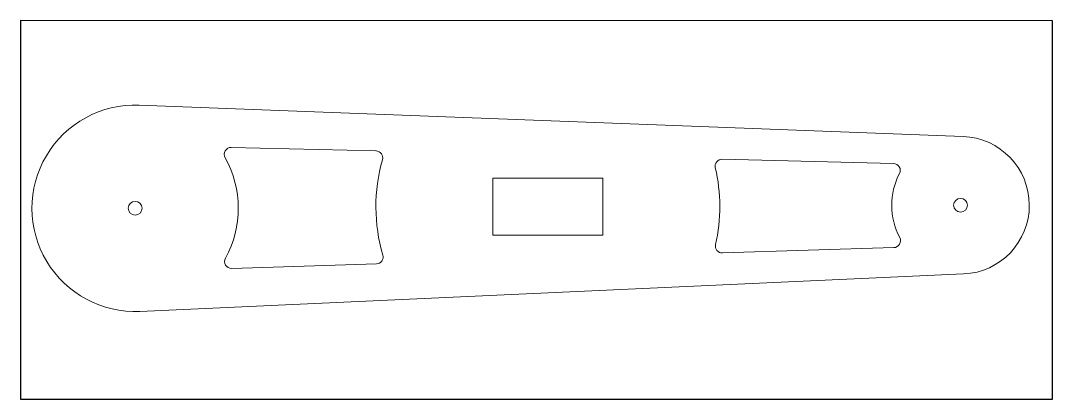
# Model space of a CAD drawing. Header units: inches. Extents: x 0 to 15, y 0 to 5.5.
import ezdxf

# ---------------------------------------------------------------- set-up
doc = ezdxf.new("R2010")
doc.units = ezdxf.units.IN
doc.header["$MEASUREMENT"] = 0

msp = doc.modelspace()

# ---------------------------------------------------------------- linework, layer by layer
at = {"color": 1, "lineweight": 5}
for p, q in [((1.722, 4.272), (13.703, 3.816)), ((3.062, 3.657), (5.167, 3.606)), ((10.2, 3.485), (12.691, 3.425)), ((7.665, 3.21), (6.865, 3.21)), ((6.865, 3.21), (6.865, 2.38)), ((8.465, 3.21), (6.865, 3.21)), ((8.465, 2.38), (8.465, 3.21)), ((6.865, 2.38), (8.465, 2.38)), ((12.696, 2.201), (10.205, 2.123)), ((5.173, 1.965), (3.069, 1.899)), ((1.733, 1.274), (13.71, 1.818))]:
    msp.add_line(p, q, dxfattribs=at)
msp.add_lwpolyline([(0, 0), (15, -0.004), (15, 5.496), (0, 5.5)], close=True)
for centre in [(1.665, 2.773), (13.665, 2.817)]:
    msp.add_circle(centre, 0.1, dxfattribs=at)
for centre, radius, start, end in [((1.665, 2.773), 1.5, 87.823, 272.599), ((13.665, 2.817), 1, 272.599, 87.823), ((3.06, 3.557), 0.1, 88.6213, 209.357), ((5.164, 3.506), 0.1, 344.1148, 88.6213), ((1.665, 2.773), 1.5, 331.0651, 29.357), ((7.665, 2.795), 2.5, 164.1148, 196.3068), ((10.197, 3.385), 0.1, 88.6213, 193.1278), ((7.665, 2.795), 2.5, 347.2956, 13.1278), ((12.689, 3.325), 0.1, 332.4881, 88.6213), ((13.665, 2.817), 1.001, 152.4881, 207.929), ((12.693, 2.301), 0.1, 271.8012, 27.929), ((10.201, 2.223), 0.1, 167.2956, 271.8012), ((3.065, 1.999), 0.1, 151.0651, 271.8012), ((5.17, 2.065), 0.1, 271.8012, 16.3068)]:
    msp.add_arc(centre, radius, start, end, dxfattribs=at)

doc.saveas('drawing.dxf')
